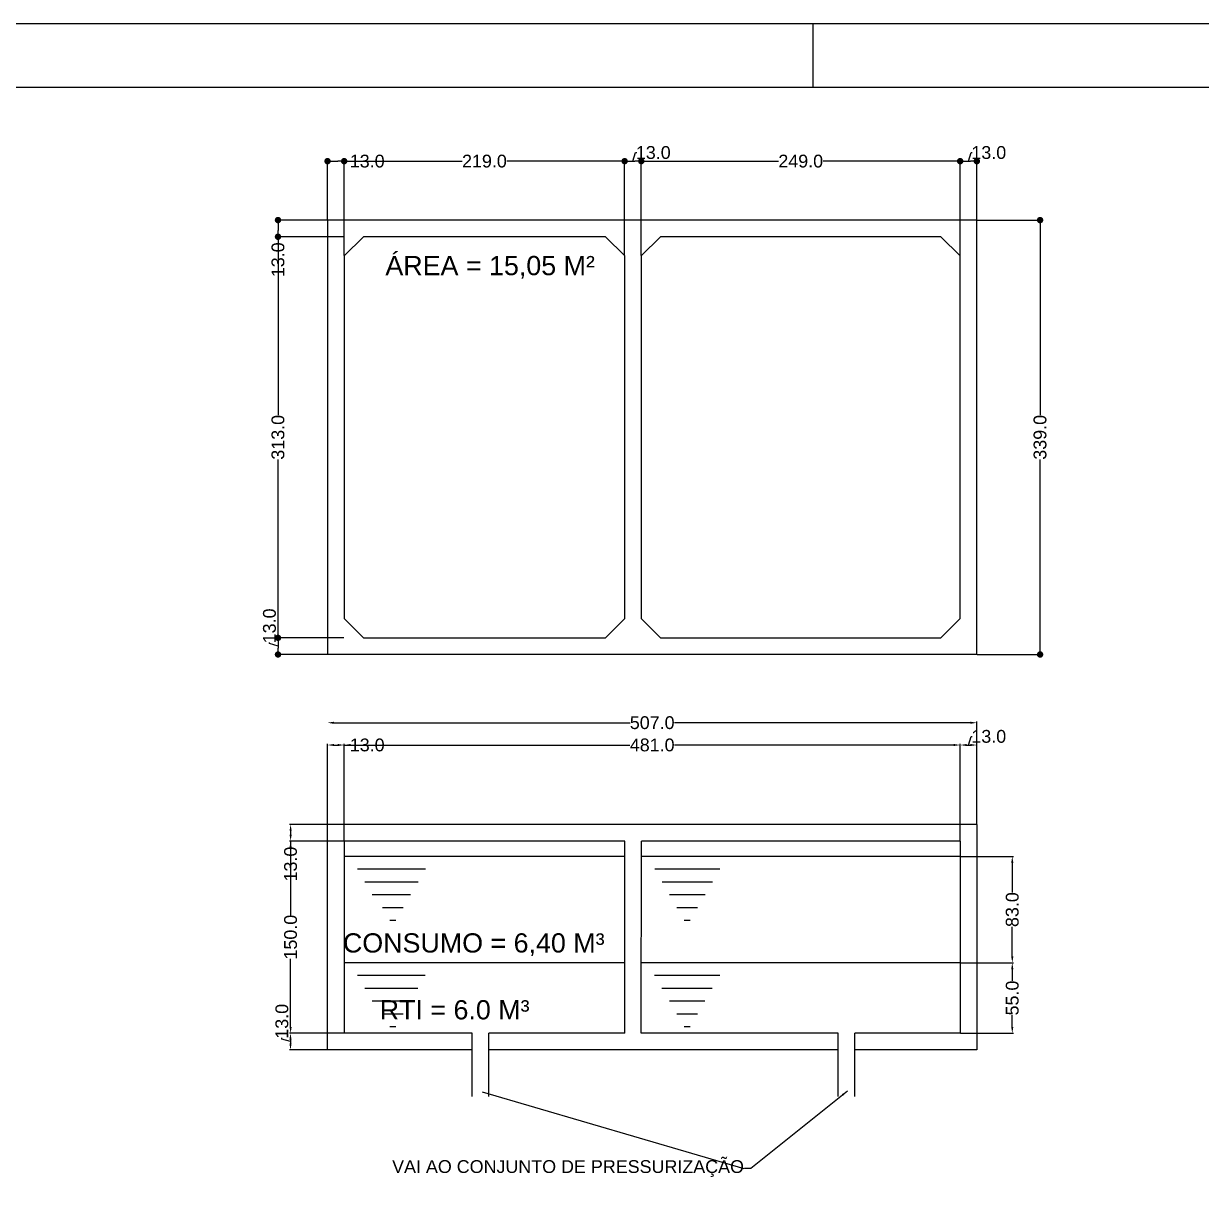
# Model space of a CAD drawing. Extents: x -120 to 1117, y 5 to 675.
# Drawn here: x 633.3 to 817.3, y 491.5 to 674.9 of the extents above; entities that cross this region are included whole.
import ezdxf

# ---------------------------------------------------------------- set-up
doc = ezdxf.new("R2010")
doc.units = 0
doc.header["$MEASUREMENT"] = 0
doc.layers.get('0').update_dxf_attribs({"linetype": 'CONTINUOUS'})
doc.layers.get('DEFPOINTS').update_dxf_attribs({"linetype": 'CONTINUOUS'})
for name, color, linetype in [('07', 7, 'CONTINUOUS'), ('carimbo', 4, 'CONTINUOUS'), ('Cotas', 1, 'CONTINUOUS'), ('TEXTOS', 7, 'CONTINUOUS')]:
    doc.layers.add(name, color=color, linetype=linetype)
doc.styles.get("Standard").update_dxf_attribs({"font": 'arial.ttf'})
doc.dimstyles.new('50', dxfattribs={"dimtxt": 2, "dimasz": 1, "dimexe": 0.18, "dimexo": 0.0625, "dimgap": 0.09, "dimtad": 0, "dimdec": 1, "dimlfac": 5, "dimzin": 0, "dimdsep": 46, "dimtxsty": 'Standard', "dimblk": 'DOT', "dimcen": 0.09, "dimclrt": 7, "dimadec": 0, "dimazin": 0, "dimtfac": 1, "dimtdec": 1, "dimtofl": 0, "dimtmove": 0, "dimatfit": 3, "dimldrblk": 'DOT', "dimfxl": 0, "dimtolj": 1, "dimtzin": 0, "dimarcsym": 0})
doc.dimstyles.get("Standard").update_dxf_attribs({"dimtxt": 0.18, "dimasz": 0.18, "dimexe": 0.18, "dimexo": 0.0625, "dimgap": 0.09, "dimtad": 0, "dimtih": 1, "dimtoh": 1, "dimdec": 4, "dimzin": 0, "dimdsep": 46, "dimtxsty": 'Standard', "dimcen": 0.09, "dimadec": 0, "dimazin": 0, "dimtfac": 1, "dimtdec": 4, "dimtofl": 0, "dimtmove": 0, "dimatfit": 3, "dimfxl": 0, "dimtolj": 1, "dimtzin": 0, "dimarcsym": 0})

# ---------------------------------------------------------------- blocks, each defined once
blk = doc.blocks.new('A1')
blk.add_line((481, 594), (481, 584))
blk.add_lwpolyline([(841, 0), (0, 0), (0, 594), (841, 594)], close=True)
at = {"color": 2}
blk.add_lwpolyline([(831, 10), (831, 584), (30, 584), (30, 10), (831, 10)], dxfattribs=at)
blk = doc.blocks.new('*D921')
at = {"layer": 'Cotas', "color": 0, "linetype": 'Continuous', "lineweight": -2, "transparency": 16777216}
for p, q in [((675, 546.28), (675, 535.65)), ((675, 518.28), (675, 528.92)), ((683.29, 517.28), (674.82, 517.28))]:
    blk.add_line(p, q, dxfattribs=at)
at = {"layer": 'Cotas', "color": 0, "linetype": 'Continuous', "transparency": 16777216}
for points in [[(674.83, 546.28), (675.17, 546.28), (675, 547.28)], [(674.83, 518.28), (675.17, 518.28), (675, 517.28)]]:
    blk.add_solid(points, dxfattribs=at)
at = {"layer": 'DEFPOINTS', "color": 0, "linetype": 'Continuous', "transparency": 16777216}
for p in [(683.37, 547.28), (675, 517.28), (683.35, 517.28)]:
    blk.add_point(p, dxfattribs=at)
at = {"layer": 'Cotas', "color": 7, "linetype": 'Continuous', "transparency": 16777216, "insert": (675, 532.28), "char_height": 2, "attachment_point": 5, "rotation": 90}
blk.add_mtext('\\A1;150.0', dxfattribs=at)
blk = doc.blocks.new('*D922')
at = {"layer": 'Cotas', "color": 0, "linetype": 'Continuous', "lineweight": -2, "transparency": 16777216}
for p, q in [((779.64, 544.88), (787.89, 544.88)), ((787.71, 543.88), (787.71, 539.27)), ((787.71, 529.28), (787.71, 533.9))]:
    blk.add_line(p, q, dxfattribs=at)
at = {"layer": 'Cotas', "color": 0, "linetype": 'Continuous', "transparency": 16777216}
for points in [[(787.54, 543.88), (787.88, 543.88), (787.71, 544.88)], [(787.54, 529.28), (787.88, 529.28), (787.71, 528.28)]]:
    blk.add_solid(points, dxfattribs=at)
at = {"layer": 'DEFPOINTS', "color": 0, "linetype": 'Continuous', "transparency": 16777216}
for p in [(779.57, 544.88), (787.71, 544.88), (779.55, 528.28)]:
    blk.add_point(p, dxfattribs=at)
at = {"layer": 'Cotas', "color": 7, "linetype": 'Continuous', "transparency": 16777216, "insert": (787.71, 536.58), "char_height": 2, "attachment_point": 5, "rotation": 90}
blk.add_mtext('\\A1;83.0', dxfattribs=at)
blk = doc.blocks.new('*D923')
at = {"layer": 'Cotas', "color": 0, "linetype": 'Continuous', "lineweight": -2, "transparency": 16777216}
for p, q in [((673.64, 516.38), (673.64, 516.56)), ((674.98, 515.98), (673.64, 516.38)), ((674.98, 516.28), (674.98, 515.68)), ((680.69, 514.68), (674.8, 514.68))]:
    blk.add_line(p, q, dxfattribs=at)
at = {"layer": 'Cotas', "color": 0, "linetype": 'Continuous', "transparency": 16777216}
for points in [[(674.81, 516.28), (675.15, 516.28), (674.98, 517.28)], [(674.81, 515.68), (675.15, 515.68), (674.98, 514.68)]]:
    blk.add_solid(points, dxfattribs=at)
at = {"layer": 'DEFPOINTS', "color": 0, "linetype": 'Continuous', "transparency": 16777216}
for p in [(683.35, 517.28), (674.98, 514.68), (680.75, 514.68)]:
    blk.add_point(p, dxfattribs=at)
at = {"layer": 'Cotas', "color": 7, "linetype": 'Continuous', "transparency": 16777216, "insert": (673.64, 519.15), "char_height": 2, "attachment_point": 5, "rotation": 90}
blk.add_mtext('\\A1;13.0', dxfattribs=at)
blk = doc.blocks.new('*D924')
at = {"layer": 'Cotas', "color": 0, "linetype": 'Continuous', "lineweight": -2, "transparency": 16777216}
for p, q in [((779.62, 528.28), (787.89, 528.28)), ((787.71, 527.28), (787.71, 525.47)), ((787.71, 518.28), (787.71, 520.1)), ((779.62, 517.28), (787.89, 517.28))]:
    blk.add_line(p, q, dxfattribs=at)
at = {"layer": 'Cotas', "color": 0, "linetype": 'Continuous', "transparency": 16777216}
for points in [[(787.54, 527.28), (787.88, 527.28), (787.71, 528.28)], [(787.54, 518.28), (787.88, 518.28), (787.71, 517.28)]]:
    blk.add_solid(points, dxfattribs=at)
at = {"layer": 'DEFPOINTS', "color": 0, "linetype": 'Continuous', "transparency": 16777216}
for p in [(779.55, 528.28), (787.71, 528.28), (779.55, 517.28)]:
    blk.add_point(p, dxfattribs=at)
at = {"layer": 'Cotas', "color": 7, "linetype": 'Continuous', "transparency": 16777216, "insert": (787.71, 522.78), "char_height": 2, "attachment_point": 5, "rotation": 90}
blk.add_mtext('\\A1;55.0', dxfattribs=at)
blk = doc.blocks.new('*D925')
at = {"layer": 'Cotas', "color": 0, "linetype": 'Continuous', "lineweight": -2, "transparency": 16777216}
for p, q in [((684.37, 562.27), (727.97, 562.27)), ((778.57, 562.27), (734.97, 562.27)), ((779.57, 547.34), (779.57, 562.45))]:
    blk.add_line(p, q, dxfattribs=at)
at = {"layer": 'Cotas', "color": 0, "linetype": 'Continuous', "transparency": 16777216}
for points in [[(684.37, 562.44), (684.37, 562.11), (683.37, 562.27)], [(778.57, 562.44), (778.57, 562.11), (779.57, 562.27)]]:
    blk.add_solid(points, dxfattribs=at)
at = {"layer": 'DEFPOINTS', "color": 0, "linetype": 'Continuous', "transparency": 16777216}
for p in [(779.57, 562.27), (683.37, 547.28), (779.57, 547.28)]:
    blk.add_point(p, dxfattribs=at)
at = {"layer": 'Cotas', "color": 7, "linetype": 'Continuous', "transparency": 16777216, "insert": (731.47, 562.27), "char_height": 2, "attachment_point": 5}
blk.add_mtext('\\A1;481.0', dxfattribs=at)
blk = doc.blocks.new('*D926')
at = {"layer": 'Cotas', "color": 0, "linetype": 'Continuous', "lineweight": -2, "transparency": 16777216}
for p, q in [((680.77, 549.94), (680.77, 562.45)), ((681.77, 562.27), (682.37, 562.27)), ((683.37, 547.34), (683.37, 562.45)), ((683.37, 562.27), (684.37, 562.27))]:
    blk.add_line(p, q, dxfattribs=at)
at = {"layer": 'Cotas', "color": 0, "linetype": 'Continuous', "transparency": 16777216}
for points in [[(681.77, 562.44), (681.77, 562.11), (680.77, 562.27)], [(682.37, 562.44), (682.37, 562.11), (683.37, 562.27)]]:
    blk.add_solid(points, dxfattribs=at)
at = {"layer": 'DEFPOINTS', "color": 0, "linetype": 'Continuous', "transparency": 16777216}
for p in [(683.37, 562.27), (680.77, 549.88), (683.37, 547.28)]:
    blk.add_point(p, dxfattribs=at)
at = {"layer": 'Cotas', "color": 7, "linetype": 'Continuous', "transparency": 16777216, "insert": (686.96, 562.27), "char_height": 2, "attachment_point": 5}
blk.add_mtext('\\A1;13.0', dxfattribs=at)
blk = doc.blocks.new('*D927')
at = {"layer": 'Cotas', "color": 0, "linetype": 'Continuous', "lineweight": -2, "transparency": 16777216}
for p, q in [((680.71, 549.88), (674.82, 549.88)), ((675, 548.88), (675, 548.28)), ((683.31, 547.28), (674.82, 547.28)), ((675, 547.28), (675, 546.28))]:
    blk.add_line(p, q, dxfattribs=at)
at = {"layer": 'Cotas', "color": 0, "linetype": 'Continuous', "transparency": 16777216}
for points in [[(674.83, 548.88), (675.17, 548.88), (675, 549.88)], [(674.83, 548.28), (675.17, 548.28), (675, 547.28)]]:
    blk.add_solid(points, dxfattribs=at)
at = {"layer": 'DEFPOINTS', "color": 0, "linetype": 'Continuous', "transparency": 16777216}
for p in [(680.77, 549.88), (675, 547.28), (683.37, 547.28)]:
    blk.add_point(p, dxfattribs=at)
at = {"layer": 'Cotas', "color": 7, "linetype": 'Continuous', "transparency": 16777216, "insert": (675, 543.69), "char_height": 2, "attachment_point": 5, "rotation": 90}
blk.add_mtext('\\A1;13.0', dxfattribs=at)
blk = doc.blocks.new('*D928')
at = {"layer": 'Cotas', "color": 0, "linetype": 'Continuous', "lineweight": -2, "transparency": 16777216}
for p, q in [((780.87, 562.27), (781.27, 563.61)), ((781.27, 563.61), (781.45, 563.61)), ((780.57, 562.27), (781.17, 562.27)), ((782.17, 549.94), (782.17, 562.45))]:
    blk.add_line(p, q, dxfattribs=at)
at = {"layer": 'Cotas', "color": 0, "linetype": 'Continuous', "transparency": 16777216}
for points in [[(780.57, 562.44), (780.57, 562.11), (779.57, 562.27)], [(781.17, 562.44), (781.17, 562.11), (782.17, 562.27)]]:
    blk.add_solid(points, dxfattribs=at)
at = {"layer": 'DEFPOINTS', "color": 0, "linetype": 'Continuous', "transparency": 16777216}
for p in [(782.17, 562.27), (782.17, 549.88), (779.57, 547.28)]:
    blk.add_point(p, dxfattribs=at)
at = {"layer": 'Cotas', "color": 7, "linetype": 'Continuous', "transparency": 16777216, "insert": (784.04, 563.61), "char_height": 2, "attachment_point": 5}
blk.add_mtext('\\A1;13.0', dxfattribs=at)
blk = doc.blocks.new('_Dot')
at = {"color": 0, "linetype": 'ByBlock', "lineweight": -2}
blk.add_line((-0.5, 0), (-1, 0), dxfattribs=at)
at = {"color": 0, "linetype": 'ByBlock', "const_width": 0.5}
blk.add_lwpolyline([(-0.25, 0, 1), (0.25, 0, 1)], format="xyb", close=True, dxfattribs=at)
blk = doc.blocks.new('*D934')
at = {"layer": 'Cotas', "color": 0, "lineweight": -2, "transparency": 16777216}
for p, q in [((680.71, 644.2), (672.85, 644.2)), ((673.03, 643.2), (673.03, 642.6)), ((683.31, 641.6), (672.85, 641.6)), ((673.03, 641.6), (673.03, 640.6))]:
    blk.add_line(p, q, dxfattribs=at)
at = {"layer": 'DEFPOINTS', "color": 0, "transparency": 16777216}
for p in [(680.77, 644.2), (673.03, 641.6), (683.37, 641.6)]:
    blk.add_point(p, dxfattribs=at)
at = {"layer": 'Cotas', "color": 0, "lineweight": -2, "transparency": 16777216}
for p, rotation in [((673.03, 644.2), 90), ((673.03, 641.6), 270)]:
    blk.add_blockref('_Dot', p, dxfattribs=dict(at, rotation=rotation))
at = {"layer": 'Cotas', "color": 7, "transparency": 16777216, "insert": (673.03, 638.01), "char_height": 2, "attachment_point": 5, "rotation": 90}
blk.add_mtext('\\A1;13.0', dxfattribs=at)
blk = doc.blocks.new('*D935')
at = {"layer": 'Cotas', "color": 0, "lineweight": -2, "transparency": 16777216}
for p, q in [((683.31, 641.6), (672.85, 641.6)), ((673.03, 640.6), (673.03, 613.76)), ((673.03, 580), (673.03, 606.84)), ((683.31, 579), (672.85, 579))]:
    blk.add_line(p, q, dxfattribs=at)
at = {"layer": 'DEFPOINTS', "color": 0, "transparency": 16777216}
for p in [(683.37, 641.6), (673.03, 579), (683.37, 579)]:
    blk.add_point(p, dxfattribs=at)
at = {"layer": 'Cotas', "color": 0, "lineweight": -2, "transparency": 16777216}
for p, rotation in [((673.03, 641.6), 90), ((673.03, 579), 270)]:
    blk.add_blockref('_Dot', p, dxfattribs=dict(at, rotation=rotation))
at = {"layer": 'Cotas', "color": 7, "transparency": 16777216, "insert": (673.03, 610.3), "char_height": 2, "attachment_point": 5, "rotation": 90}
blk.add_mtext('\\A1;313.0', dxfattribs=at)
blk = doc.blocks.new('*D936')
at = {"layer": 'Cotas', "color": 0, "lineweight": -2, "transparency": 16777216}
for p, q in [((671.7, 578.1), (671.7, 578.28)), ((673.03, 577.7), (671.7, 578.1)), ((683.31, 579), (672.85, 579)), ((673.03, 578), (673.03, 577.4)), ((680.71, 576.4), (672.85, 576.4))]:
    blk.add_line(p, q, dxfattribs=at)
at = {"layer": 'DEFPOINTS', "color": 0, "transparency": 16777216}
for p in [(683.37, 579), (673.03, 576.4), (680.77, 576.4)]:
    blk.add_point(p, dxfattribs=at)
at = {"layer": 'Cotas', "color": 0, "lineweight": -2, "transparency": 16777216}
for p, rotation in [((673.03, 579), 90), ((673.03, 576.4), 270)]:
    blk.add_blockref('_Dot', p, dxfattribs=dict(at, rotation=rotation))
at = {"layer": 'Cotas', "color": 7, "transparency": 16777216, "insert": (671.7, 580.87), "char_height": 2, "attachment_point": 5, "rotation": 90}
blk.add_mtext('\\A1;13.0', dxfattribs=at)
blk = doc.blocks.new('*D937')
at = {"layer": 'Cotas', "color": 0, "lineweight": -2, "transparency": 16777216}
for p, q in [((680.77, 644.26), (680.77, 653.58)), ((681.77, 653.4), (682.37, 653.4)), ((683.37, 638.66), (683.37, 653.58)), ((683.37, 653.4), (684.37, 653.4))]:
    blk.add_line(p, q, dxfattribs=at)
at = {"layer": 'DEFPOINTS', "color": 0, "transparency": 16777216}
for p in [(683.37, 653.4), (680.77, 644.2), (683.37, 638.6)]:
    blk.add_point(p, dxfattribs=at)
at = {"layer": 'Cotas', "color": 0, "lineweight": -2, "transparency": 16777216, "rotation": 180}
blk.add_blockref('_Dot', (680.77, 653.4), dxfattribs=at)
at = {"layer": 'Cotas', "color": 0, "lineweight": -2, "transparency": 16777216}
blk.add_blockref('_Dot', (683.37, 653.4), dxfattribs=at)
at = {"layer": 'Cotas', "color": 7, "transparency": 16777216, "insert": (686.96, 653.4), "char_height": 2, "attachment_point": 5}
blk.add_mtext('\\A1;13.0', dxfattribs=at)
blk = doc.blocks.new('*D938')
at = {"layer": 'Cotas', "color": 0, "lineweight": -2, "transparency": 16777216}
for p, q in [((683.37, 638.66), (683.37, 653.58)), ((684.37, 653.4), (701.79, 653.4)), ((726.17, 653.4), (708.75, 653.4)), ((727.17, 638.66), (727.17, 653.58))]:
    blk.add_line(p, q, dxfattribs=at)
at = {"layer": 'DEFPOINTS', "color": 0, "transparency": 16777216}
for p in [(727.17, 653.4), (683.37, 638.6), (727.17, 638.6)]:
    blk.add_point(p, dxfattribs=at)
at = {"layer": 'Cotas', "color": 0, "lineweight": -2, "transparency": 16777216, "rotation": 180}
blk.add_blockref('_Dot', (683.37, 653.4), dxfattribs=at)
at = {"layer": 'Cotas', "color": 0, "lineweight": -2, "transparency": 16777216}
blk.add_blockref('_Dot', (727.17, 653.4), dxfattribs=at)
at = {"layer": 'Cotas', "color": 7, "transparency": 16777216, "insert": (705.27, 653.4), "char_height": 2, "attachment_point": 5}
blk.add_mtext('\\A1;219.0', dxfattribs=at)
blk = doc.blocks.new('*D939')
at = {"layer": 'Cotas', "color": 0, "lineweight": -2, "transparency": 16777216}
for p, q in [((727.17, 638.66), (727.17, 653.58)), ((728.17, 653.4), (728.77, 653.4)), ((728.47, 653.4), (728.87, 654.74)), ((728.87, 654.74), (729.05, 654.74)), ((729.77, 638.66), (729.77, 653.58))]:
    blk.add_line(p, q, dxfattribs=at)
at = {"layer": 'DEFPOINTS', "color": 0, "transparency": 16777216}
for p in [(729.77, 653.4), (727.17, 638.6), (729.77, 638.6)]:
    blk.add_point(p, dxfattribs=at)
at = {"layer": 'Cotas', "color": 0, "lineweight": -2, "transparency": 16777216, "rotation": 180}
blk.add_blockref('_Dot', (727.17, 653.4), dxfattribs=at)
at = {"layer": 'Cotas', "color": 0, "lineweight": -2, "transparency": 16777216}
blk.add_blockref('_Dot', (729.77, 653.4), dxfattribs=at)
at = {"layer": 'Cotas', "color": 7, "transparency": 16777216, "insert": (731.64, 654.74), "char_height": 2, "attachment_point": 5}
blk.add_mtext('\\A1;13.0', dxfattribs=at)
blk = doc.blocks.new('*D940')
at = {"layer": 'Cotas', "color": 0, "lineweight": -2, "transparency": 16777216}
for p, q in [((729.77, 638.66), (729.77, 653.58)), ((730.77, 653.4), (751.19, 653.4)), ((778.57, 653.4), (758.15, 653.4)), ((779.57, 638.66), (779.57, 653.58))]:
    blk.add_line(p, q, dxfattribs=at)
at = {"layer": 'DEFPOINTS', "color": 0, "transparency": 16777216}
for p in [(779.57, 653.4), (729.77, 638.6), (779.57, 638.6)]:
    blk.add_point(p, dxfattribs=at)
at = {"layer": 'Cotas', "color": 0, "lineweight": -2, "transparency": 16777216, "rotation": 180}
blk.add_blockref('_Dot', (729.77, 653.4), dxfattribs=at)
at = {"layer": 'Cotas', "color": 0, "lineweight": -2, "transparency": 16777216}
blk.add_blockref('_Dot', (779.57, 653.4), dxfattribs=at)
at = {"layer": 'Cotas', "color": 7, "transparency": 16777216, "insert": (754.67, 653.4), "char_height": 2, "attachment_point": 5}
blk.add_mtext('\\A1;249.0', dxfattribs=at)
blk = doc.blocks.new('*D941')
at = {"layer": 'Cotas', "color": 0, "lineweight": -2, "transparency": 16777216}
for p, q in [((779.57, 638.66), (779.57, 653.58)), ((780.57, 653.4), (781.17, 653.4)), ((780.87, 653.4), (781.27, 654.74)), ((781.27, 654.74), (781.45, 654.74)), ((782.17, 644.26), (782.17, 653.58))]:
    blk.add_line(p, q, dxfattribs=at)
at = {"layer": 'DEFPOINTS', "color": 0, "transparency": 16777216}
for p in [(782.17, 653.4), (782.17, 644.2), (779.57, 638.6)]:
    blk.add_point(p, dxfattribs=at)
at = {"layer": 'Cotas', "color": 0, "lineweight": -2, "transparency": 16777216, "rotation": 180}
blk.add_blockref('_Dot', (779.57, 653.4), dxfattribs=at)
at = {"layer": 'Cotas', "color": 0, "lineweight": -2, "transparency": 16777216}
blk.add_blockref('_Dot', (782.17, 653.4), dxfattribs=at)
at = {"layer": 'Cotas', "color": 7, "transparency": 16777216, "insert": (784.04, 654.74), "char_height": 2, "attachment_point": 5}
blk.add_mtext('\\A1;13.0', dxfattribs=at)
blk = doc.blocks.new('*D942')
at = {"layer": 'Cotas', "color": 0, "linetype": 'Continuous', "lineweight": -2, "transparency": 16777216}
for p, q in [((681.77, 565.75), (728.01, 565.75)), ((781.17, 565.75), (734.93, 565.75)), ((782.17, 549.94), (782.17, 565.93))]:
    blk.add_line(p, q, dxfattribs=at)
at = {"layer": 'Cotas', "color": 0, "linetype": 'Continuous', "transparency": 16777216}
for points in [[(681.77, 565.91), (681.77, 565.58), (680.77, 565.75)], [(781.17, 565.91), (781.17, 565.58), (782.17, 565.75)]]:
    blk.add_solid(points, dxfattribs=at)
at = {"layer": 'DEFPOINTS', "color": 0, "linetype": 'Continuous', "transparency": 16777216}
for p in [(782.17, 565.75), (680.77, 549.88), (782.17, 549.88)]:
    blk.add_point(p, dxfattribs=at)
at = {"layer": 'Cotas', "color": 7, "linetype": 'Continuous', "transparency": 16777216, "insert": (731.47, 565.75), "char_height": 2, "attachment_point": 5}
blk.add_mtext('\\A1;507.0', dxfattribs=at)
blk = doc.blocks.new('*D943')
at = {"layer": 'Cotas', "color": 0, "lineweight": -2, "transparency": 16777216}
for p, q in [((782.24, 644.2), (792.23, 644.2)), ((792.05, 643.2), (792.05, 613.76)), ((792.05, 577.4), (792.05, 606.84)), ((782.24, 576.4), (792.23, 576.4))]:
    blk.add_line(p, q, dxfattribs=at)
at = {"layer": 'DEFPOINTS', "color": 0, "transparency": 16777216}
for p in [(782.17, 644.2), (792.05, 644.2), (782.17, 576.4)]:
    blk.add_point(p, dxfattribs=at)
at = {"layer": 'Cotas', "color": 0, "lineweight": -2, "transparency": 16777216}
for p, rotation in [((792.05, 644.2), 90), ((792.05, 576.4), 270)]:
    blk.add_blockref('_Dot', p, dxfattribs=dict(at, rotation=rotation))
at = {"layer": 'Cotas', "color": 7, "transparency": 16777216, "insert": (792.05, 610.3), "char_height": 2, "attachment_point": 5, "rotation": 90}
blk.add_mtext('\\A1;339.0', dxfattribs=at)

msp = doc.modelspace()

# ---------------------------------------------------------------- linework, layer by layer
at = {"color": 2, "linetype": 'Continuous'}
for p, q in [((782.173, 644.201), (680.773, 644.201)), ((680.773, 644.201), (680.773, 576.402)), ((782.173, 576.402), (782.173, 644.201)), ((686.372, 579.002), (683.372, 582.002)), ((729.772, 582.002), (732.772, 579.002)), ((782.173, 576.402), (680.773, 576.402))]:
    msp.add_line(p, q, dxfattribs=at)
for points in [[(686.372, 579.002), (724.172, 579.002), (727.172, 582.002), (727.172, 638.601), (724.172, 641.601), (686.372, 641.601), (683.372, 638.601), (683.372, 582.002)], [(732.772, 579.002), (776.573, 579.002), (779.573, 582.002), (779.573, 638.601), (776.573, 641.601), (732.772, 641.601), (729.772, 638.601), (729.772, 582.002)]]:
    msp.add_lwpolyline(points, dxfattribs=at)
at = {"layer": '07', "color": 2, "linetype": 'Continuous'}
for p, q in [((680.753, 514.682), (680.773, 549.882)), ((782.173, 549.882), (680.773, 549.882)), ((782.173, 549.882), (782.153, 514.682)), ((683.372, 547.282), (683.353, 517.282)), ((727.192, 547.282), (683.372, 547.282)), ((727.172, 517.282), (727.192, 547.282)), ((729.772, 517.282), (729.792, 547.282)), ((779.573, 547.282), (729.792, 547.282)), ((779.573, 547.282), (779.573, 517.282)), ((703.372, 517.282), (683.353, 517.282)), ((703.372, 507.397), (703.372, 517.282)), ((727.172, 517.282), (705.972, 517.282)), ((705.972, 507.397), (705.972, 517.282)), ((760.522, 517.282), (729.772, 517.282)), ((760.522, 507.397), (760.522, 517.282)), ((779.573, 517.282), (763.122, 517.282)), ((763.122, 507.397), (763.122, 517.282)), ((703.372, 514.682), (680.753, 514.682)), ((760.522, 514.682), (705.972, 514.682)), ((782.153, 514.682), (763.122, 514.682))]:
    msp.add_line(p, q, dxfattribs=at)
at = {"layer": '07', "color": 4, "linetype": 'Continuous'}
for p, q in [((727.192, 544.882), (683.372, 544.882)), ((779.573, 544.882), (729.792, 544.882)), ((696.05, 542.882), (685.446, 542.882)), ((742.037, 542.882), (731.865, 542.882)), ((694.895, 540.882), (686.601, 540.882)), ((740.883, 540.882), (733.02, 540.882)), ((693.74, 538.882), (687.756, 538.882)), ((739.728, 538.882), (734.175, 538.882)), ((692.586, 536.882), (689.342, 536.882)), ((738.573, 536.882), (735.33, 536.882)), ((691.431, 534.882), (690.497, 534.882)), ((737.419, 534.882), (736.484, 534.882)), ((727.172, 528.282), (683.353, 528.282)), ((779.554, 528.282), (729.772, 528.282)), ((696.03, 526.282), (685.427, 526.282)), ((742.018, 526.282), (731.846, 526.282)), ((694.876, 524.282), (686.582, 524.282)), ((740.863, 524.282), (733.001, 524.282)), ((693.721, 522.282), (687.736, 522.282)), ((739.709, 522.282), (734.155, 522.282)), ((692.566, 520.282), (689.323, 520.282)), ((738.554, 520.282), (735.31, 520.282)), ((691.412, 518.282), (690.477, 518.282)), ((737.399, 518.282), (736.465, 518.282))]:
    msp.add_line(p, q, dxfattribs=at)
at = {"layer": 'Cotas', "linetype": 'Continuous'}
msp.add_line((704.909, 508.134), (745.803, 496.166), dxfattribs=at)

# ---------------------------------------------------------------- block references
at = {"layer": 'carimbo', "linetype": 'Continuous'}
msp.add_blockref('A1', (275.544, 80.877), dxfattribs=at)

# ---------------------------------------------------------------- texts
at = {"layer": 'Cotas', "color": 7, "linetype": 'Continuous', "insert": (745.803, 496.166), "char_height": 2, "attachment_point": 6}
msp.add_mtext('\\A1;VAI AO CONJUNTO DE PRESSURIZAÇÃO', dxfattribs=at)
at = {"layer": 'TEXTOS', "linetype": 'Continuous'}
for s, p in [('ÁREA = 15,05 M²', (689.802, 635.606)), ('CONSUMO = 6,40 M³', (683.17, 529.883)), ('RTI = 6.0 M³', (688.915, 519.449))]:
    msp.add_text(s, height=3, dxfattribs=at).set_placement(p)

# ---------------------------------------------------------------- dimensions: what is measured, and where the dimension line sits
at = {"layer": 'Cotas'}
for base, p1, p2, picture, middle in [((729.772, 653.405), (727.172, 638.601), (729.772, 638.601), '*D939', (729.143, 654.742)), ((782.173, 653.405), (779.573, 638.601), (782.173, 644.201), '*D941', (781.544, 654.742)), ((727.172, 653.405), (683.372, 638.601), (727.172, 638.601), '*D938', (705.272, 653.405)), ((779.573, 653.405), (729.772, 638.601), (779.573, 638.601), '*D940', (754.673, 653.405))]:
    dim = msp.add_linear_dim(base=base, p1=p1, p2=p2, dimstyle='50', override={"dimtmove": 1}, dxfattribs=at)
    dim.commit()
    dim.dimension.update_dxf_attribs({"geometry": picture, "text_midpoint": middle})
dim = msp.add_linear_dim(base=(683.372, 653.405), p1=(680.773, 644.201), p2=(683.372, 638.601), dimstyle='50', dxfattribs=at)
dim.commit()
dim.dimension.update_dxf_attribs({"geometry": '*D937', "text_midpoint": (686.962, 653.405)})
dim = msp.add_linear_dim(base=(673.032, 641.601), p1=(680.773, 644.201), p2=(683.372, 641.601), angle=90, dimstyle='50', dxfattribs=at)
dim.commit()
dim.dimension.update_dxf_attribs({"geometry": '*D934', "text_midpoint": (673.032, 638.011)})
for base, p1, p2, picture, middle in [((792.045, 644.201), (782.173, 576.402), (782.173, 644.201), '*D943', (792.045, 610.302)), ((673.032, 579.002), (683.372, 641.601), (683.372, 579.002), '*D935', (673.032, 610.302)), ((673.032, 576.402), (683.372, 579.002), (680.773, 576.402), '*D936', (671.695, 578.373))]:
    dim = msp.add_linear_dim(base=base, p1=p1, p2=p2, angle=90, dimstyle='50', override={"dimtmove": 1}, dxfattribs=at)
    dim.commit()
    dim.dimension.update_dxf_attribs({"geometry": picture, "text_midpoint": middle})
at = {"layer": 'Cotas', "linetype": 'Continuous'}
for base, p1, p2, override, picture, middle in [((782.173, 565.747), (680.773, 549.882), (782.173, 549.882), {"dimtxt": 2, "dimasz": 1, "dimtih": 0, "dimtoh": 0, "dimdec": 1, "dimlfac": 5, "dimse1": 1, "dimclrt": 7, "dimtmove": 1}, '*D942', (731.473, 565.747)), ((782.173, 562.272), (779.573, 547.282), (782.173, 549.882), {"dimtxt": 2, "dimasz": 1, "dimtih": 0, "dimtoh": 0, "dimdec": 1, "dimlfac": 5, "dimse1": 1, "dimclrt": 7, "dimtmove": 1}, '*D928', (781.544, 563.609)), ((683.372, 562.272), (680.773, 549.882), (683.372, 547.282), {"dimtxt": 2, "dimasz": 1, "dimtih": 0, "dimtoh": 0, "dimdec": 1, "dimlfac": 5, "dimclrt": 7}, '*D926', (686.962, 562.272)), ((779.573, 562.272), (683.372, 547.282), (779.573, 547.282), {"dimtxt": 2, "dimasz": 1, "dimtih": 0, "dimtoh": 0, "dimdec": 1, "dimlfac": 5, "dimse1": 1, "dimclrt": 7, "dimtmove": 1}, '*D925', (731.473, 562.272))]:
    dim = msp.add_linear_dim(base=base, p1=p1, p2=p2, dimstyle='Standard', override=override, dxfattribs=at)
    dim.commit()
    dim.dimension.update_dxf_attribs({"geometry": picture, "text_midpoint": middle})
for base, p1, p2, override, picture, middle in [((675.001, 547.282), (680.773, 549.882), (683.372, 547.282), {"dimtxt": 2, "dimasz": 1, "dimtih": 0, "dimtoh": 0, "dimdec": 1, "dimlfac": 5, "dimclrt": 7}, '*D927', (675.001, 543.692)), ((675.001, 517.282), (683.372, 547.282), (683.353, 517.282), {"dimtxt": 2, "dimasz": 1, "dimtih": 0, "dimtoh": 0, "dimdec": 1, "dimlfac": 5, "dimse1": 1, "dimclrt": 7, "dimtmove": 1}, '*D921', (675.001, 532.282)), ((787.71, 544.882), (779.554, 528.282), (779.573, 544.882), {"dimtxt": 2, "dimasz": 1, "dimtih": 0, "dimtoh": 0, "dimdec": 1, "dimlfac": 5, "dimse1": 1, "dimclrt": 7, "dimtmove": 1}, '*D922', (787.71, 536.582)), ((787.71, 528.282), (779.554, 517.282), (779.554, 528.282), {"dimtxt": 2, "dimasz": 1, "dimtih": 0, "dimtoh": 0, "dimdec": 1, "dimlfac": 5, "dimclrt": 7}, '*D924', (787.71, 522.782)), ((674.981, 514.682), (683.353, 517.282), (680.753, 514.682), {"dimtxt": 2, "dimasz": 1, "dimtih": 0, "dimtoh": 0, "dimdec": 1, "dimlfac": 5, "dimse1": 1, "dimclrt": 7, "dimtmove": 1}, '*D923', (673.644, 516.653))]:
    dim = msp.add_linear_dim(base=base, p1=p1, p2=p2, angle=90, dimstyle='Standard', override=override, dxfattribs=at)
    dim.commit()
    dim.dimension.update_dxf_attribs({"geometry": picture, "text_midpoint": middle})

# ---------------------------------------------------------------- leaders
at = {"layer": 'Cotas', "linetype": 'Continuous', "annotation_type": 0, "has_hookline": 1, "hookline_direction": 1, "text_width": 54.819}
msp.add_leader([(761.967, 508.27), (746.893, 496.166), (745.893, 496.166)], dimstyle='Standard', override={"dimtxt": 2, "dimasz": 1, "dimtih": 0, "dimtoh": 0, "dimdec": 1, "dimlfac": 5, "dimclrt": 7}, dxfattribs=at)

doc.saveas('drawing.dxf')
